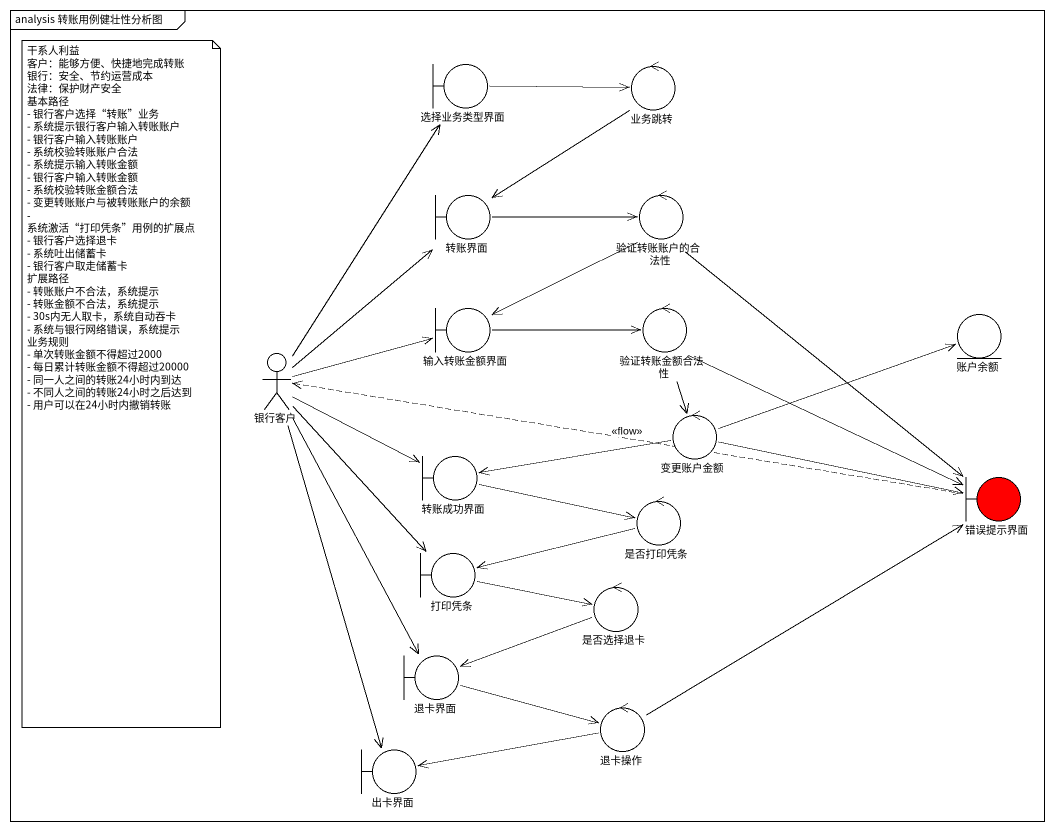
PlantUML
@startuml
mainframe analysis 转账用例健壮性分析图
boundary 选择业务类型界面
control 业务跳转
boundary 转账界面
control 验证转账账户的合法性
boundary 输入转账金额界面
control 验证转账金额合法性
entity 账户余额
actor 银行客户
control 变更账户金额
boundary 转账成功界面
boundary 错误提示界面 #FF0000
control 是否打印凭条
boundary 打印凭条
control 是否选择退卡
boundary 退卡界面
control 退卡操作
boundary 出卡界面
选择业务类型界面 -right-> 业务跳转
业务跳转 --> 转账界面
转账界面 -right-> 验证转账账户的合法性
验证转账账户的合法性 --> 输入转账金额界面
验证转账账户的合法性 --> 错误提示界面
输入转账金额界面 -right-> 验证转账金额合法性
验证转账金额合法性 --> 变更账户金额
验证转账金额合法性 -right-> 错误提示界面
银行客户 -up-> 选择业务类型界面
银行客户 -up-> 转账界面
银行客户 -right-> 输入转账金额界面
银行客户 -right-> 转账成功界面
银行客户 --> 打印凭条
银行客户 --> 退卡界面
银行客户 --> 出卡界面
变更账户金额 -right-> 账户余额
变更账户金额 -left-> 转账成功界面
变更账户金额 -right-> 错误提示界面
转账成功界面 -right-> 是否打印凭条
错误提示界面 .left.> 银行客户 : <<flow>>
是否打印凭条 -left-> 打印凭条
打印凭条 -right-> 是否选择退卡
是否选择退卡 -left-> 退卡界面
退卡界面 -right-> 退卡操作
退卡操作 -right-> 错误提示界面
退卡操作 -left-> 出卡界面
note as N1
  干系人利益
  客户：能够方便、快捷地完成转账
  银行：安全、节约运营成本
  法律：保护财产安全
  基本路径
  - 银行客户选择“转账”业务
  - 系统提示银行客户输入转账账户
  - 银行客户输入转账账户
  - 系统校验转账账户合法
  - 系统提示输入转账金额
  - 银行客户输入转账金额
  - 系统校验转账金额合法
  - 变更转账账户与被转账账户的余额
  - 系统激活“打印凭条”用例的扩展点
  - 银行客户选择退卡
  - 系统吐出储蓄卡
  - 银行客户取走储蓄卡
  扩展路径
  - 转账账户不合法，系统提示
  - 转账金额不合法，系统提示
  - 30s内无人取卡，系统自动吞卡
  - 系统与银行网络错误，系统提示
  业务规则
  - 单次转账金额不得超过2000
  - 每日累计转账金额不得超过20000
  - 同一人之间的转账24小时内到达
  - 不同人之间的转账24小时之后达到
  - 用户可以在24小时内撤销转账
end note
@enduml
